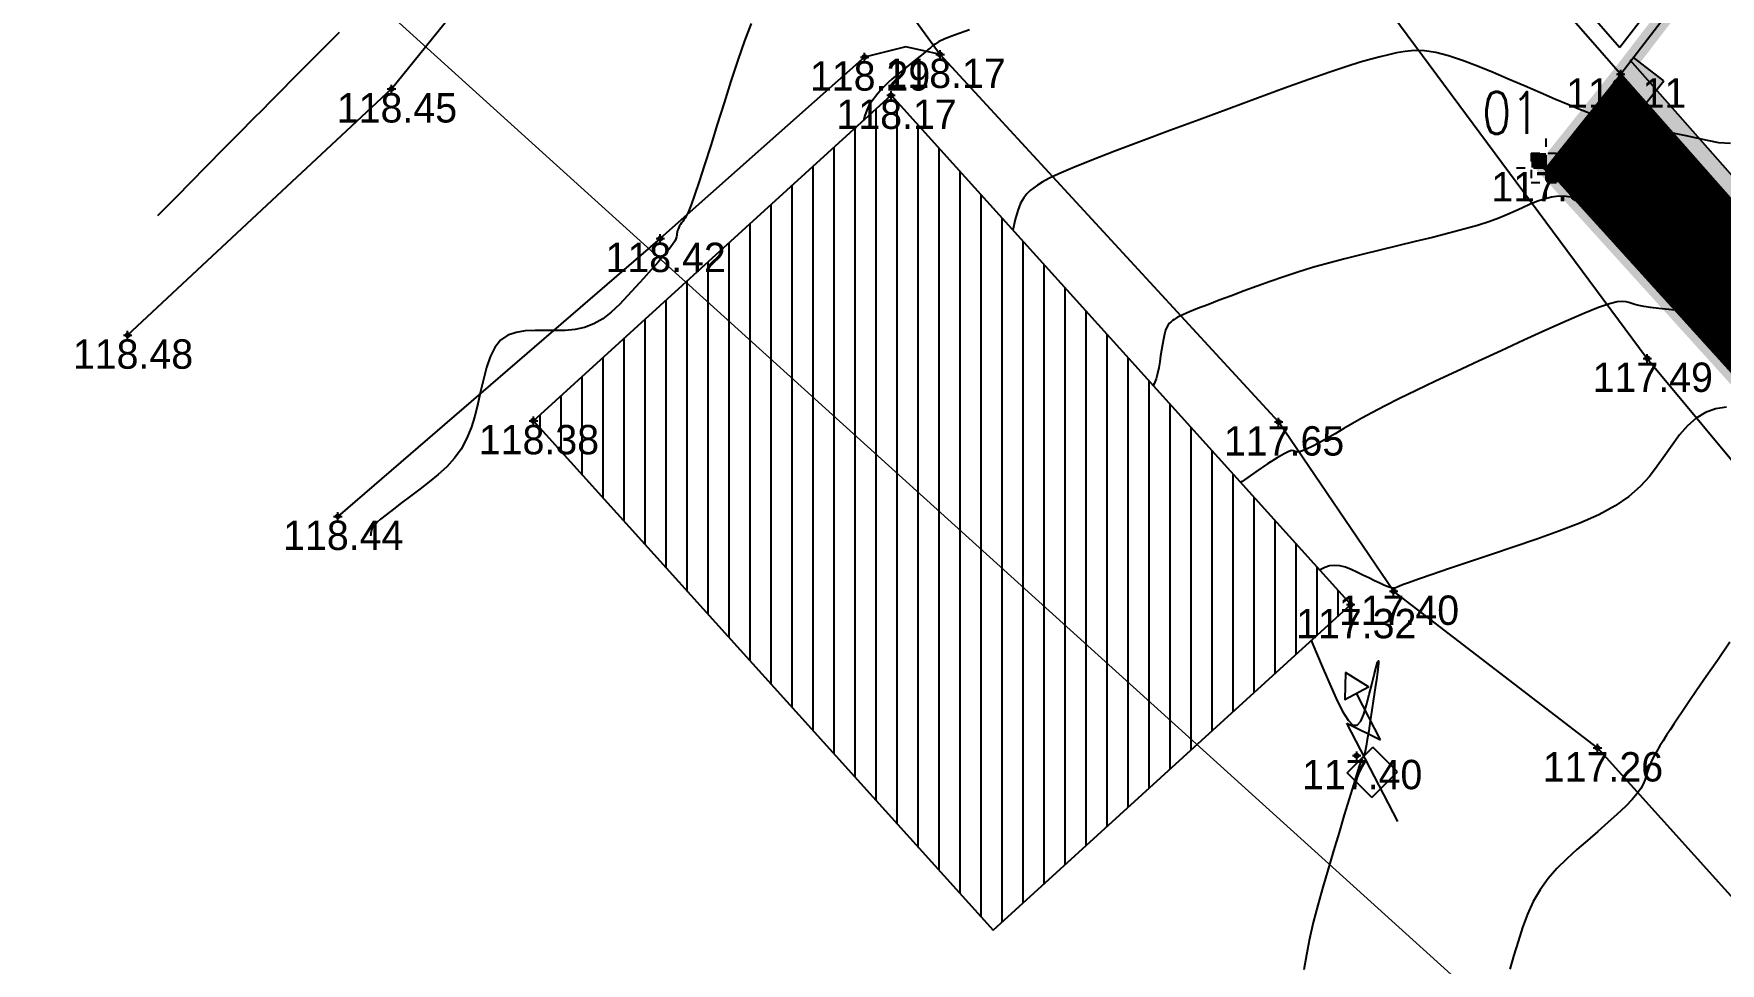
# Model space of a CAD drawing. Extents: x -196763 to -87592, y -65703 to -55832.
# Drawn here: x -87709.58 to -87689.5, y -65461.35 to -65450.28 of the extents above; entities that cross this region are included whole.
import ezdxf
from ezdxf.enums import TextEntityAlignment as Align

# ---------------------------------------------------------------- set-up
doc = ezdxf.new("R2010")
doc.units = 0
doc.header["$MEASUREMENT"] = 0
doc.header["$PDMODE"] = 34
doc.header["$PDSIZE"] = 0.05
doc.linetypes.add('ACAD_ISO04W100', pattern=[30, 24, -3, 0, -3])
doc.linetypes.add('DASHED', pattern=[70, 50, -20])
for name, color, linetype in [('0_coordinates', 1, 'Continuous'), ('0_PROP.corte', 10, 'Continuous'), ('0_PROP.trama', 251, 'Continuous'), ('0_PROPfinal', 4, 'Continuous'), ('CV', 8, 'Continuous'), ('CVD', 6, 'Continuous'), ('LEVTP_BERMA', 6, 'Continuous'), ('LEVTP_EDIF', 3, 'Continuous'), ('LEVTP_ELEC_POSTE_MEDIA_TENSAO', 7, 'Continuous'), ('LEVTP_MURO', 1, 'Continuous'), ('POINTS', 2, 'Continuous'), ('Z', 1, 'Continuous')]:
    doc.layers.add(name, color=color, linetype=linetype)
doc.layers.add('0_folha', color=7, linetype='Continuous', lineweight=9)
doc.layers.add('0_Limites_Terreno', color=30, linetype='DASHED', lineweight=35)
doc.styles.add('coordinates', font='romans', dxfattribs={"width": 0.8})

# ---------------------------------------------------------------- blocks, each defined once
blk = doc.blocks.new('POSTE MEDIA TENSAO')
at = {"layer": 'LEVTP_ELEC_POSTE_MEDIA_TENSAO'}
for p, q in [((-0.092, -0.2904), (0.092, 0.2904)), ((0.092, 0.2904), (0.1581, 0.0939)), ((0.1581, 0.0939), (0.2458, 0.3659))]:
    blk.add_line(p, q, dxfattribs=at)
blk.add_lwpolyline([(0.2852, 0.4925), (0.177, 0.3914), (0.318, 0.348)], close=True, dxfattribs=at)
for points in [[(-0.1, 0.0953), (0.1, 0.0953)], [(-0.1, -0.0953), (-0.1, 0.0953)], [(0.1, -0.0953), (0.1, 0.0953)], [(-0.1, -0.0953), (0.1, -0.0953)]]:
    blk.add_lwpolyline(points, dxfattribs=at)
blk = doc.blocks.new('mk_02')
at = {"linetype": 'ACAD_ISO04W100', "ltscale": 0.001}
for points in [[(-0.25, 0.25), (0, 0.25), (0, 0), (-0.25, 0)], [(0.25, -0.25), (0, -0.25), (0, 0), (0.25, 0)]]:
    blk.add_hatch(color=9, dxfattribs=at).paths.add_polyline_path(points)
for p, q in [((0, -0.5), (0, 0.5)), ((-0.5, 0), (0.5, 0)), ((-0.25, 0.25), (0.25, 0.25)), ((-0.25, 0.25), (-0.25, -0.25)), ((0.25, 0.25), (0.25, -0.25)), ((-0.25, -0.25), (0.25, -0.25))]:
    blk.add_line(p, q, dxfattribs=at)

msp = doc.modelspace()

# ---------------------------------------------------------------- hatches: boundary and pattern name
at = {"layer": '0_PROP.trama'}
h = msp.add_hatch(color=256, dxfattribs=at)
h.dxf.hatch_style = 1
edge = h.paths.add_edge_path()
edge.add_line((-87678.447, -65464.134), (-87678.322, -65463.987))
edge.add_arc((-87569.951, -65353.114), 155.039, 223.89765, 225.65403, ccw=False)
edge.add_line((-87681.669, -65460.614), (-87681.813, -65460.752))
edge.add_arc((-87588.637, -65371.358), 129.124, 223.81345, 225.931)
edge = h.paths.add_edge_path()
edge.add_line((-87676.574, -65465.649), (-87676.71, -65465.791))
edge.add_arc((-87583.97, -65366.948), 135.538, 226.8247, 233.02536)
edge.add_line((-87665.491, -65475.229), (-87665.371, -65475.07))
edge.add_arc((-87583.256, -65366.05), 136.484, 226.86463, 233.01258, ccw=False)
h.paths.add_polyline_path([(-87686.503, -65455.208), (-87686.494, -65455.21), (-87690.564, -65450.597), (-87690.714, -65450.729), (-87686.004, -65456.067), (-87685.908, -65455.881)])
edge = h.paths.add_edge_path()
edge.add_line((-87684.828, -65454.708), (-87684.615, -65454.459))
edge.add_line((-87684.615, -65454.459), (-87684.797, -65454.486))
edge.add_line((-87684.797, -65454.486), (-87685.181, -65454.46))
edge.add_line((-87685.181, -65454.46), (-87685.184, -65454.466))
edge.add_arc((-87685.979, -65456.02), 1.745, 48.7178, 62.892, ccw=False)
at = {"layer": '0_PROPfinal', "linetype": 'Continuous', "transparency": 33554498}
h = msp.add_hatch(dxfattribs=at)
h.set_pattern_fill('ANSI32', color=30, scale=0.047)
h.set_pattern_definition([(2.856958, (-87792.13738, -65566.791985), (-0.0008784769, 0.0176030936), []), (2.856958, (-87792.13122, -65566.79756), (-0.0008784769, 0.0176030936), [])])
h.paths.add_polyline_path([(-87666.894, -65474.203), (-87667.982, -65473.323), (-87668.816, -65472.644), (-87669.669, -65471.953), (-87671.651, -65470.305), (-87672.183, -65469.862), (-87673.65, -65468.576), (-87674.782, -65467.584), (-87676.276, -65466.199), (-87676.718, -65465.799), (-87678.447, -65464.134), (-87680.323, -65462.28), (-87682.579, -65459.948), (-87683.688, -65458.692), (-87685.999, -65456.073), (-87687.904, -65453.914), (-87688.987, -65452.686), (-87690.688, -65450.759), (-87691.578, -65451.874), (-87687.085, -65456.837), (-87685.113, -65459.47), (-87682.126, -65462.883), (-87679.652, -65465.174), (-87677.27, -65467.099), (-87672.38, -65470.618)])
at = {"layer": 'LEVTP_EDIF', "linetype": 'Continuous'}
h = msp.add_hatch(dxfattribs=at)
h.set_pattern_fill('GRAVEL', color=5, scale=0.6)
h.set_pattern_definition([(228.012787504, (204.34875, 202.486176), (-4.799999999983, -5.400000000016), [0.0807216, -7.9914528282]), (184.969740728, (204.294748, 202.426176), (7.199999999998, 0.6000000000234), [0.1385208, -13.7135548567]), (132.51044708, (204.15675, 202.414176), (6.000000000021, -6.59999999998), [0.0976728, -9.6696195577]), (267.273689006, (203.922748, 202.264176), (0.599999999961, 12.000000000002), [0.1261428, -12.488134825]), (292.833654178, (203.916748, 202.138176), (-3.000000000023, 7.19999999999), [0.123693, -12.245623877]), (357.273689006, (203.964748, 202.024176), (-12.000000000002, 0.599999999961), [0.1261428, -12.488134825]), (37.694240467, (204.090748, 202.018176), (-7.7999999999805, -6.0000000000253), [0.1668174, -16.5149091293]), (72.255328375, (204.222748, 202.120176), (4.199999999957, 13.2000000000136), [0.1574928, -15.591792898]), (121.429565615, (204.270748, 202.270176), (-4.800000000025, 7.7999999999844), [0.12657, -12.530443866]), (175.23635831, (204.20475, 202.378176), (6.600000000002, -0.599999999979), [0.1444992, -7.0804575473]), (222.397437798, (204.060748, 202.390176), (-7.1999999999786, -6.6000000000233), [0.1868688, -18.500025003]), (138.814074834, (204.51675, 202.258176), (-4.200000000012, 3.599999999986), [0.0637806, -6.3143068876]), (171.46923439, (204.468748, 202.300176), (7.800000000004, -1.199999999975), [0.1213422, -12.0129068497]), (225, (204.34875, 202.31818), (2e-12, -0.6), [0.0848526, -0.7636755374]), (203.198590514, (204.30675, 202.390176), (2.999999999996, 1.20000000001), [0.0456948, -4.5237690635]), (291.80140949, (204.26475, 202.37218), (-0.6, 1.8), [0.0646218, -3.1664770843]), (30.96375653, (204.28875, 202.31218), (1.8, 1.20000000001), [0.1049574, -3.393613737]), (161.56505118, (204.37875, 202.36618), (1.2, -0.6), [0.0758946, -1.821471996]), (16.389540334, (203.916748, 202.372176), (5.999999999994, 1.80000000002), [0.10632, -10.525707088]), (70.34617594, (204.01875, 202.402176), (-2.39999999998, -6.60000000001), [0.0891966, -8.8304446484]), (293.198590514, (204.37875, 202.486176), (-1.20000000001, 2.999999999996), [0.091389, -4.4780748635]), (343.610459666, (204.414748, 202.402176), (-6.000000000006, 1.799999999981), [0.10632, -10.525707088]), (339.44395478, (203.91675, 202.000176), (-3.000000000004, 1.19999999999), [0.102528, -5.0238742472]), (294.77514057, (204.01275, 201.964176), (-3.000000000021, 6.59999999999), [0.0859068, -8.504785838]), (66.80140949, (204.38475, 201.886176), (1.19999999999, 3.000000000004), [0.091389, -4.4780748635]), (17.354024636, (204.42075, 201.970176), (-7.799999999992, -2.400000000025), [0.1005786, -9.9572541685]), (69.44395478, (204.09075, 201.886176), (-1.19999999999, -3.000000000004), [0.051264, -5.0751382472]), (101.30993247, (204.34875, 201.88618), (-0.60000000001, 2.4), [0.030594, -3.028817708]), (165.96375653, (204.34275, 201.91618), (1.8, -0.6), [0.123693, -2.3501703754]), (186.009005957, (204.222748, 201.946176), (5.999999999998, 0.600000000019), [0.11463, -11.3483539047]), (303.69006753, (204.28875, 202.25818), (-0.6, 1.2), [0.0865332, -2.0767975653]), (353.157226587, (204.336748, 202.186176), (10.200000000004, -1.199999999967), [0.1510764, -14.9565375744]), (60.9453959, (204.48675, 202.168176), (-2.399999999986, -4.200000000008), [0.0617736, -6.1156044846]), (90, (204.51675, 202.2222), (-0.6, 0.6), [0.036, -0.564]), (120.256437164, (204.21075, 201.964176), (2.400000000014, -4.199999999992), [0.0833544, -8.2521119937]), (48.012787504, (204.16875, 202.036176), (4.799999999982, 5.400000000016), [0.1614432, -7.9107312282]), (2e-10, (204.27675, 202.1562), (0.6, 0.6), [0.156, -0.444]), (325.30484647, (204.43275, 202.156176), (6.000000000014, -4.19999999998), [0.0948684, -9.3919645805]), (254.0546041, (204.51075, 202.10218), (-0.59999999999, -2.4), [0.0873612, -4.2807047336]), (207.645975364, (204.486748, 202.018176), (-11.3999999999805, -6.000000000037), [0.142239, -14.0816845094]), (175.42607874, (204.360748, 201.952176), (-7.800000000002, 0.5999999999747), [0.1504794, -14.8974440448])])
h.paths.add_polyline_path([(-87690.988, -65451.855), (-87690.175, -65450.837), (-87690.536, -65450.561), (-87690.688, -65450.759), (-87691.578, -65451.874), (-87687.085, -65456.837), (-87685.113, -65459.47), (-87682.126, -65462.883), (-87679.652, -65465.174), (-87679.346, -65464.843), (-87681.803, -65462.568), (-87684.763, -65459.186), (-87686.738, -65456.55)])
h = msp.add_hatch(dxfattribs=at)
h.set_pattern_fill('ANSI31', color=5, scale=2, angle=45)
h.set_pattern_definition([(90, (134.19676, 148.2944), (-0.25, -8e-13), [])])
h.paths.add_polyline_path([(-87699.374, -65451.011), (-87703.631, -65454.886), (-87698.159, -65460.951), (-87693.902, -65457.076)])
h.paths.add_polyline_path([(-87701.156, -65456.362), (-87695.534, -65456.362), (-87695.534, -65455.508), (-87701.156, -65455.508)], flags=24)

# ---------------------------------------------------------------- linework, layer by layer
at = {"layer": '0_folha'}
msp.add_line((-87632.287, -65516.153), (-87709.58, -65446.208), dxfattribs=at)
at = {"layer": '0_Limites_Terreno', "ltscale": 0.02, "const_width": 0.2, "flags": 128}
msp.add_lwpolyline([(-87647.584, -65452.996), (-87641.315, -65445.379), (-87635.629, -65437.761), (-87634.949, -65436.78), (-87666.061, -65418.638), (-87690.688, -65450.759), (-87691.578, -65451.874), (-87687.085, -65456.837), (-87685.113, -65459.47), (-87682.126, -65462.883), (-87679.652, -65465.174), (-87677.273, -65467.098), (-87672.38, -65470.618), (-87666.894, -65474.203), (-87665.591, -65475.054), (-87664.343, -65474.641), (-87661.971, -65471.926), (-87657.961, -65467.325), (-87653.375, -65460.543)], close=True, dxfattribs=at)
at = {"layer": '0_PROP.corte', "linetype": 'Continuous'}
for points in [[(-87682.433, -65459.82), (-87690.575, -65450.592)], [(-87682.579, -65459.948), (-87690.721, -65450.721)]]:
    msp.add_lwpolyline(points, dxfattribs=at)
at = {"layer": 'CV', "linetype": 'Continuous'}
for points in [[(-87708.102, -65452.441, 0), (-87707.874, -65452.21, 0), (-87707.714, -65452.048, 0), (-87707.52, -65451.852, 0), (-87707.316, -65451.646, 0), (-87707.123, -65451.45, 0), (-87706.962, -65451.288, 0), (-87706.962, -65451.288, 0), (-87706.849, -65451.174, 0), (-87706.769, -65451.093, 0), (-87706.699, -65451.023, 0), (-87706.619, -65450.942, 0), (-87706.506, -65450.827, 0), (-87706.506, -65450.827, 0), (-87706.345, -65450.665, 0), (-87706.149, -65450.468, 0), (-87705.939, -65450.258, 0)], [(-87701.038, -65450.157, 0), (-87701.118, -65450.361, 0), (-87701.199, -65450.592, 0), (-87701.281, -65450.841, 0), (-87701.362, -65451.1, 0), (-87701.362, -65451.1, 0), (-87701.443, -65451.359, 0), (-87701.521, -65451.608, 0), (-87701.594, -65451.838, 0), (-87701.659, -65452.039, 0), (-87701.713, -65452.201, 0), (-87701.713, -65452.201, 0), (-87701.755, -65452.317, 0), (-87701.785, -65452.395, 0), (-87701.808, -65452.444, 0), (-87701.826, -65452.474, 0), (-87701.84, -65452.494, 0), (-87701.84, -65452.494, 0), (-87701.854, -65452.512, 0), (-87701.868, -65452.531, 0), (-87701.881, -65452.549, 0), (-87701.892, -65452.567, 0), (-87701.902, -65452.586, 0), (-87701.902, -65452.586, 0), (-87701.909, -65452.604, 0), (-87701.915, -65452.622, 0), (-87701.919, -65452.641, 0), (-87701.923, -65452.659, 0), (-87701.925, -65452.678, 0), (-87701.925, -65452.678, 0), (-87701.929, -65452.697, 0), (-87701.936, -65452.719, 0), (-87701.95, -65452.749, 0), (-87701.976, -65452.789, 0), (-87702.016, -65452.842, 0), (-87702.016, -65452.842, 0), (-87702.074, -65452.912, 0), (-87702.146, -65452.996, 0), (-87702.23, -65453.09, 0), (-87702.32, -65453.191, 0), (-87702.415, -65453.296, 0), (-87702.415, -65453.296, 0), (-87702.51, -65453.4, 0), (-87702.607, -65453.5, 0), (-87702.705, -65453.592, 0), (-87702.806, -65453.671, 0), (-87702.912, -65453.732, 0), (-87702.912, -65453.732, 0), (-87703.022, -65453.774, 0), (-87703.136, -65453.798, 0), (-87703.253, -65453.81, 0), (-87703.372, -65453.813, 0), (-87703.492, -65453.812, 0), (-87703.492, -65453.812, 0), (-87703.612, -65453.811, 0), (-87703.728, -65453.817, 0), (-87703.838, -65453.834, 0), (-87703.937, -65453.869, 0), (-87704.022, -65453.927, 0), (-87704.022, -65453.927, 0), (-87704.09, -65454.014, 0), (-87704.145, -65454.124, 0), (-87704.189, -65454.253, 0), (-87704.227, -65454.393, 0), (-87704.26, -65454.539, 0), (-87704.26, -65454.539, 0), (-87704.294, -65454.686, 0), (-87704.331, -65454.83, 0), (-87704.374, -65454.969, 0), (-87704.427, -65455.101, 0), (-87704.492, -65455.223, 0), (-87704.492, -65455.223, 0), (-87704.572, -65455.333, 0), (-87704.664, -65455.434, 0), (-87704.765, -65455.526, 0), (-87704.873, -65455.614, 0), (-87704.984, -65455.699, 0), (-87704.984, -65455.699, 0), (-87705.095, -65455.784, 0), (-87705.201, -65455.865, 0), (-87705.299, -65455.94, 0), (-87705.383, -65456.006, 0), (-87705.451, -65456.059, 0), (-87705.451, -65456.059, 0), (-87705.497, -65456.098, 0), (-87705.526, -65456.125, 0), (-87705.543, -65456.142, 0), (-87705.55, -65456.153, 0), (-87705.553, -65456.161, 0), (-87705.553, -65456.161, 0), (-87705.555, -65456.169, 0), (-87705.557, -65456.176, 0), (-87705.559, -65456.184, 0), (-87705.561, -65456.191, 0), (-87705.563, -65456.198, 0), (-87705.563, -65456.198, 0), (-87705.564, -65456.204, 0), (-87705.565, -65456.21, 0), (-87705.566, -65456.216, 0), (-87705.567, -65456.222, 0), (-87705.567, -65456.228, 0), (-87705.567, -65456.228, 0), (-87705.568, -65456.234, 0), (-87705.568, -65456.239, 0), (-87705.569, -65456.244, 0), (-87705.569, -65456.248, 0), (-87705.57, -65456.252, 0), (-87705.57, -65456.252, 0), (-87705.57, -65456.254, 0), (-87705.57, -65456.256, 0), (-87705.57, -65456.256, 0)], [(-87698.442, -65450.232, 0), (-87698.618, -65450.293, 0), (-87698.735, -65450.339, 0), (-87698.808, -65450.373, 0), (-87698.851, -65450.4, 0), (-87698.88, -65450.422, 0), (-87698.88, -65450.422, 0), (-87698.906, -65450.444, 0), (-87698.933, -65450.467, 0), (-87698.962, -65450.49, 0), (-87698.992, -65450.516, 0), (-87699.026, -65450.543, 0), (-87699.026, -65450.543, 0), (-87699.063, -65450.574, 0), (-87699.103, -65450.606, 0), (-87699.145, -65450.64, 0), (-87699.189, -65450.676, 0), (-87699.234, -65450.712, 0), (-87699.234, -65450.712, 0), (-87699.278, -65450.747, 0), (-87699.322, -65450.783, 0), (-87699.364, -65450.819, 0), (-87699.404, -65450.854, 0), (-87699.441, -65450.889, 0), (-87699.441, -65450.889, 0), (-87699.474, -65450.923, 0), (-87699.505, -65450.957, 0), (-87699.533, -65450.99, 0), (-87699.56, -65451.024, 0), (-87699.585, -65451.057, 0), (-87699.585, -65451.057, 0), (-87699.611, -65451.091, 0), (-87699.637, -65451.132, 0), (-87699.664, -65451.188, 0), (-87699.691, -65451.265, 0), (-87699.703, -65451.31, 0)], [(-87689.408, -65452.6, 0), (-87689.607, -65452.562, 0), (-87689.763, -65452.536, 0), (-87689.887, -65452.518, 0), (-87689.989, -65452.507, 0), (-87690.081, -65452.497, 0), (-87690.081, -65452.497, 0), (-87690.171, -65452.489, 0), (-87690.26, -65452.479, 0), (-87690.35, -65452.468, 0), (-87690.44, -65452.454, 0), (-87690.53, -65452.437, 0), (-87690.53, -65452.437, 0), (-87690.62, -65452.415, 0), (-87690.71, -65452.39, 0), (-87690.8, -65452.363, 0), (-87690.889, -65452.334, 0), (-87690.979, -65452.304, 0), (-87690.979, -65452.304, 0), (-87691.069, -65452.275, 0), (-87691.159, -65452.248, 0), (-87691.249, -65452.227, 0), (-87691.338, -65452.214, 0), (-87691.426, -65452.212, 0), (-87691.426, -65452.212, 0), (-87691.514, -65452.223, 0), (-87691.601, -65452.246, 0), (-87691.687, -65452.277, 0), (-87691.773, -65452.313, 0), (-87691.859, -65452.352, 0), (-87691.859, -65452.352, 0), (-87691.946, -65452.392, 0), (-87692.038, -65452.432, 0), (-87692.14, -65452.473, 0), (-87692.257, -65452.516, 0), (-87692.394, -65452.56, 0), (-87692.394, -65452.56, 0), (-87692.555, -65452.606, 0), (-87692.735, -65452.654, 0), (-87692.931, -65452.703, 0), (-87693.136, -65452.753, 0), (-87693.347, -65452.804, 0), (-87693.347, -65452.804, 0), (-87693.558, -65452.855, 0), (-87693.767, -65452.906, 0), (-87693.971, -65452.957, 0), (-87694.168, -65453.009, 0), (-87694.356, -65453.062, 0), (-87694.356, -65453.062, 0), (-87694.533, -65453.116, 0), (-87694.7, -65453.172, 0), (-87694.861, -65453.228, 0), (-87695.016, -65453.284, 0), (-87695.17, -65453.341, 0), (-87695.17, -65453.341, 0), (-87695.322, -65453.398, 0), (-87695.469, -65453.452, 0), (-87695.605, -65453.504, 0), (-87695.725, -65453.55, 0), (-87695.823, -65453.589, 0), (-87695.823, -65453.589, 0), (-87695.895, -65453.62, 0), (-87695.946, -65453.645, 0), (-87695.981, -65453.664, 0), (-87696.005, -65453.679, 0), (-87696.024, -65453.693, 0), (-87696.024, -65453.693, 0), (-87696.042, -65453.707, 0), (-87696.059, -65453.724, 0), (-87696.076, -65453.744, 0), (-87696.092, -65453.772, 0), (-87696.107, -65453.809, 0), (-87696.107, -65453.809, 0), (-87696.12, -65453.856, 0), (-87696.132, -65453.913, 0), (-87696.144, -65453.977, 0), (-87696.155, -65454.045, 0), (-87696.166, -65454.115, 0), (-87696.166, -65454.115, 0), (-87696.176, -65454.185, 0), (-87696.188, -65454.255, 0), (-87696.203, -65454.322, 0), (-87696.22, -65454.386, 0), (-87696.242, -65454.445, 0), (-87696.242, -65454.445, 0), (-87696.255, -65454.468, 0)], [(-87689.377, -65453.639, 0), (-87689.544, -65453.619, 0), (-87689.694, -65453.604, 0), (-87689.694, -65453.604, 0), (-87689.84, -65453.59, 0), (-87689.982, -65453.576, 0), (-87690.114, -65453.563, 0), (-87690.233, -65453.549, 0), (-87690.333, -65453.537, 0), (-87690.333, -65453.537, 0), (-87690.412, -65453.524, 0), (-87690.473, -65453.513, 0), (-87690.52, -65453.502, 0), (-87690.558, -65453.491, 0), (-87690.591, -65453.48, 0), (-87690.591, -65453.48, 0), (-87690.625, -65453.47, 0), (-87690.669, -65453.465, 0), (-87690.732, -65453.472, 0), (-87690.823, -65453.494, 0), (-87690.953, -65453.539, 0), (-87690.953, -65453.539, 0), (-87691.127, -65453.609, 0), (-87691.339, -65453.7, 0), (-87691.581, -65453.808, 0), (-87691.841, -65453.927, 0), (-87692.111, -65454.052, 0), (-87692.111, -65454.052, 0), (-87692.381, -65454.176, 0), (-87692.645, -65454.299, 0), (-87692.895, -65454.416, 0), (-87693.125, -65454.525, 0), (-87693.329, -65454.624, 0), (-87693.329, -65454.624, 0), (-87693.5, -65454.711, 0), (-87693.645, -65454.787, 0), (-87693.77, -65454.856, 0), (-87693.881, -65454.919, 0), (-87693.986, -65454.98, 0), (-87693.986, -65454.98, 0), (-87694.088, -65455.04, 0), (-87694.188, -65455.097, 0), (-87694.28, -65455.149, 0), (-87694.361, -65455.193, 0), (-87694.428, -65455.226, 0), (-87694.428, -65455.226, 0), (-87694.478, -65455.246, 0), (-87694.513, -65455.256, 0), (-87694.538, -65455.258, 0), (-87694.556, -65455.255, 0), (-87694.57, -65455.248, 0), (-87694.57, -65455.248, 0), (-87694.584, -65455.243, 0), (-87694.606, -65455.242, 0), (-87694.641, -65455.253, 0), (-87694.696, -65455.279, 0), (-87694.778, -65455.328, 0), (-87694.778, -65455.328, 0), (-87694.892, -65455.401, 0), (-87695.033, -65455.496, 0), (-87695.194, -65455.608, 0), (-87695.214, -65455.622, 0)], [(-87689.43, -65454.723, 0), (-87689.56, -65454.744, 0), (-87689.681, -65454.787, 0), (-87689.681, -65454.787, 0), (-87689.791, -65454.856, 0), (-87689.892, -65454.947, 0), (-87689.987, -65455.055, 0), (-87690.077, -65455.175, 0), (-87690.164, -65455.3, 0), (-87690.164, -65455.3, 0), (-87690.253, -65455.425, 0), (-87690.348, -65455.549, 0), (-87690.459, -65455.671, 0), (-87690.592, -65455.788, 0), (-87690.754, -65455.9, 0), (-87690.754, -65455.9, 0), (-87690.951, -65456.006, 0), (-87691.177, -65456.106, 0), (-87691.425, -65456.202, 0), (-87691.688, -65456.295, 0), (-87691.958, -65456.387, 0), (-87691.958, -65456.387, 0), (-87692.228, -65456.479, 0), (-87692.488, -65456.567, 0), (-87692.726, -65456.647, 0), (-87692.933, -65456.718, 0), (-87693.097, -65456.774, 0), (-87693.097, -65456.774, 0), (-87693.213, -65456.815, 0), (-87693.287, -65456.841, 0), (-87693.329, -65456.858, 0), (-87693.35, -65456.867, 0), (-87693.361, -65456.873, 0), (-87693.361, -65456.873, 0), (-87693.37, -65456.878, 0), (-87693.382, -65456.881, 0), (-87693.399, -65456.881, 0), (-87693.423, -65456.876, 0), (-87693.457, -65456.865, 0), (-87693.457, -65456.865, 0), (-87693.502, -65456.846, 0), (-87693.558, -65456.821, 0), (-87693.62, -65456.791, 0), (-87693.688, -65456.758, 0), (-87693.758, -65456.723, 0), (-87693.758, -65456.723, 0), (-87693.828, -65456.689, 0), (-87693.898, -65456.657, 0), (-87693.966, -65456.631, 0), (-87694.032, -65456.614, 0), (-87694.095, -65456.608, 0), (-87694.095, -65456.608, 0), (-87694.154, -65456.615, 0), (-87694.211, -65456.634, 0), (-87694.265, -65456.661, 0), (-87694.272, -65456.665, 0)], [(-87694.372, -65457.503, 0), (-87694.31, -65457.655, 0), (-87694.232, -65457.84, 0), (-87694.232, -65457.84, 0), (-87694.153, -65458.023, 0), (-87694.076, -65458.194, 0), (-87694.003, -65458.341, 0), (-87693.935, -65458.45, 0), (-87693.876, -65458.509, 0), (-87693.876, -65458.509, 0), (-87693.825, -65458.511, 0), (-87693.783, -65458.464, 0), (-87693.746, -65458.379, 0), (-87693.713, -65458.269, 0), (-87693.682, -65458.147, 0), (-87693.682, -65458.147, 0), (-87693.652, -65458.025, 0), (-87693.624, -65457.913, 0), (-87693.6, -65457.822, 0), (-87693.582, -65457.762, 0), (-87693.572, -65457.743, 0), (-87693.572, -65457.743, 0), (-87693.572, -65457.772, 0), (-87693.579, -65457.843, 0), (-87693.593, -65457.944, 0), (-87693.611, -65458.067, 0), (-87693.631, -65458.199, 0), (-87693.631, -65458.199, 0), (-87693.651, -65458.333, 0), (-87693.67, -65458.461, 0), (-87693.689, -65458.579, 0), (-87693.705, -65458.681, 0), (-87693.719, -65458.762, 0), (-87693.719, -65458.762, 0), (-87693.73, -65458.819, 0), (-87693.738, -65458.856, 0), (-87693.745, -65458.876, 0), (-87693.751, -65458.886, 0), (-87693.756, -65458.891, 0), (-87693.756, -65458.891, 0), (-87693.761, -65458.897, 0), (-87693.768, -65458.911, 0), (-87693.781, -65458.942, 0), (-87693.801, -65458.999, 0), (-87693.83, -65459.091, 0), (-87693.83, -65459.091, 0), (-87693.871, -65459.222, 0), (-87693.921, -65459.388, 0), (-87693.979, -65459.579, 0), (-87694.042, -65459.788, 0), (-87694.107, -65460.006, 0), (-87694.107, -65460.006, 0), (-87694.172, -65460.224, 0), (-87694.235, -65460.44, 0), (-87694.295, -65460.653, 0), (-87694.348, -65460.859, 0), (-87694.394, -65461.056, 0), (-87694.394, -65461.056, 0), (-87694.431, -65461.244, 0), (-87694.459, -65461.424, 0)], [(-87689.389, -65457.524, 0), (-87689.537, -65457.739, 0), (-87689.671, -65457.932, 0), (-87689.786, -65458.099, 0), (-87689.786, -65458.099, 0), (-87689.878, -65458.233, 0), (-87689.95, -65458.341, 0), (-87690.008, -65458.427, 0), (-87690.057, -65458.5, 0), (-87690.101, -65458.567, 0), (-87690.101, -65458.567, 0), (-87690.143, -65458.632, 0), (-87690.185, -65458.696, 0), (-87690.224, -65458.758, 0), (-87690.26, -65458.819, 0), (-87690.291, -65458.876, 0), (-87690.291, -65458.876, 0), (-87690.317, -65458.929, 0), (-87690.339, -65458.979, 0), (-87690.357, -65459.027, 0), (-87690.372, -65459.073, 0), (-87690.387, -65459.118, 0), (-87690.387, -65459.118, 0), (-87690.402, -65459.164, 0), (-87690.422, -65459.212, 0), (-87690.45, -65459.265, 0), (-87690.492, -65459.326, 0), (-87690.551, -65459.397, 0), (-87690.551, -65459.397, 0), (-87690.631, -65459.479, 0), (-87690.729, -65459.571, 0), (-87690.841, -65459.671, 0), (-87690.961, -65459.776, 0), (-87691.085, -65459.883, 0), (-87691.085, -65459.883, 0), (-87691.21, -65459.991, 0), (-87691.332, -65460.101, 0), (-87691.448, -65460.216, 0), (-87691.554, -65460.338, 0), (-87691.649, -65460.47, 0), (-87691.649, -65460.47, 0), (-87691.729, -65460.612, 0), (-87691.798, -65460.763, 0), (-87691.857, -65460.922, 0), (-87691.91, -65461.085, 0), (-87691.96, -65461.25, 0), (-87691.96, -65461.25, 0), (-87692.01, -65461.416, 0)]]:
    msp.add_polyline3d(points, dxfattribs=at)
at = {"layer": 'CVD', "linetype": 'Continuous'}
msp.add_polyline3d([(-87689.38, -65451.586, 0), (-87689.522, -65451.577, 0), (-87689.654, -65451.551, 0), (-87689.654, -65451.551, 0), (-87689.783, -65451.522, 0), (-87689.909, -65451.494, 0), (-87690.027, -65451.469, 0), (-87690.133, -65451.446, 0), (-87690.223, -65451.428, 0), (-87690.223, -65451.428, 0), (-87690.295, -65451.414, 0), (-87690.352, -65451.405, 0), (-87690.397, -65451.398, 0), (-87690.434, -65451.394, 0), (-87690.467, -65451.391, 0), (-87690.467, -65451.391, 0), (-87690.5, -65451.387, 0), (-87690.533, -65451.384, 0), (-87690.567, -65451.379, 0), (-87690.602, -65451.373, 0), (-87690.639, -65451.366, 0), (-87690.639, -65451.366, 0), (-87690.678, -65451.356, 0), (-87690.719, -65451.344, 0), (-87690.761, -65451.331, 0), (-87690.804, -65451.317, 0), (-87690.847, -65451.303, 0), (-87690.847, -65451.303, 0), (-87690.892, -65451.288, 0), (-87690.942, -65451.27, 0), (-87691.004, -65451.247, 0), (-87691.084, -65451.216, 0), (-87691.187, -65451.174, 0), (-87691.187, -65451.174, 0), (-87691.317, -65451.12, 0), (-87691.472, -65451.055, 0), (-87691.643, -65450.981, 0), (-87691.827, -65450.903, 0), (-87692.016, -65450.822, 0), (-87692.016, -65450.822, 0), (-87692.206, -65450.741, 0), (-87692.392, -65450.664, 0), (-87692.571, -65450.595, 0), (-87692.738, -65450.54, 0), (-87692.891, -65450.5, 0), (-87692.891, -65450.5, 0), (-87693.026, -65450.481, 0), (-87693.146, -65450.478, 0), (-87693.255, -65450.488, 0), (-87693.356, -65450.507, 0), (-87693.453, -65450.529, 0), (-87693.453, -65450.529, 0), (-87693.552, -65450.553, 0), (-87693.661, -65450.581, 0), (-87693.79, -65450.618, 0), (-87693.95, -65450.668, 0), (-87694.152, -65450.735, 0), (-87694.152, -65450.735, 0), (-87694.401, -65450.822, 0), (-87694.691, -65450.927, 0), (-87695.012, -65451.044, 0), (-87695.353, -65451.17, 0), (-87695.705, -65451.301, 0), (-87695.705, -65451.301, 0), (-87696.056, -65451.431, 0), (-87696.395, -65451.558, 0), (-87696.709, -65451.676, 0), (-87696.985, -65451.783, 0), (-87697.211, -65451.873, 0), (-87697.211, -65451.873, 0), (-87697.379, -65451.945, 0), (-87697.497, -65452.001, 0), (-87697.577, -65452.045, 0), (-87697.633, -65452.081, 0), (-87697.676, -65452.114, 0), (-87697.676, -65452.114, 0), (-87697.717, -65452.146, 0), (-87697.757, -65452.183, 0), (-87697.795, -65452.232, 0), (-87697.832, -65452.295, 0), (-87697.867, -65452.381, 0), (-87697.867, -65452.381, 0), (-87697.898, -65452.49, 0), (-87697.925, -65452.616, 0)], dxfattribs=at)
at = {"layer": 'LEVTP_BERMA', "linetype": 'Continuous'}
for p, q in [((-87701.206, -65447.182), (-87698.79, -65450.524)), ((-87705.321, -65450.935), (-87703.283, -65448.407)), ((-87693.737, -65449.606), (-87690.372, -65454.143)), ((-87699.198, -65450.435), (-87699.689, -65450.555)), ((-87698.79, -65450.524), (-87699.198, -65450.435)), ((-87699.689, -65450.555), (-87702.122, -65452.716)), ((-87694.761, -65454.901), (-87698.79, -65450.524)), ((-87708.463, -65453.867), (-87705.321, -65450.935)), ((-87702.122, -65452.716), (-87705.96, -65456.025)), ((-87690.372, -65454.143), (-87685.798, -65459.658)), ((-87693.393, -65456.917), (-87694.761, -65454.901)), ((-87690.965, -65458.782), (-87693.393, -65456.917)), ((-87685.237, -65465.149), (-87690.965, -65458.782))]:
    msp.add_line(p, q, dxfattribs=at)
at = {"layer": 'LEVTP_EDIF', "linetype": 'Continuous'}
for p, q in [((-87703.631, -65454.886), (-87699.374, -65451.011)), ((-87699.374, -65451.011), (-87693.902, -65457.076)), ((-87703.631, -65454.886), (-87698.159, -65460.951)), ((-87698.159, -65460.951), (-87693.902, -65457.076))]:
    msp.add_line(p, q, dxfattribs=at)
at = {"layer": 'LEVTP_MURO', "linetype": 'Continuous'}
for p, q in [((-87666.358, -65418.696), (-87690.698, -65450.443)), ((-87666.061, -65418.638), (-87690.688, -65450.759)), ((-87696.138, -65444.533), (-87690.688, -65450.759)), ((-87695.934, -65444.462), (-87690.698, -65450.443)), ((-87690.175, -65450.837), (-87690.536, -65450.561)), ((-87691.578, -65451.874), (-87690.688, -65450.759)), ((-87690.988, -65451.855), (-87690.175, -65450.837)), ((-87686.738, -65456.55), (-87690.988, -65451.855)), ((-87687.085, -65456.837), (-87691.578, -65451.874))]:
    msp.add_line(p, q, dxfattribs=at)
at = {"layer": 'POINTS'}
for p in [(-87699.689, -65450.555, 118.287), (-87698.79, -65450.524, 118.172), (-87690.688, -65450.759, 118.114), (-87705.321, -65450.935, 118.449), (-87699.374, -65451.011, 118.169), (-87691.578, -65451.874, 117.844), (-87702.122, -65452.716, 118.419), (-87708.463, -65453.867, 118.477), (-87690.372, -65454.143, 117.487), (-87703.631, -65454.886, 118.382), (-87694.761, -65454.901, 117.647), (-87705.96, -65456.025, 118.436), (-87693.393, -65456.917, 117.398), (-87693.902, -65457.076, 117.321), (-87693.831, -65458.874, 117.405), (-87690.965, -65458.782, 117.261)]:
    msp.add_point(p, dxfattribs=at)

# ---------------------------------------------------------------- block references
at = {"layer": '0_coordinates', "linetype": 'Continuous', "xscale": 0.7, "yscale": 0.7, "zscale": 0.7}
msp.add_blockref('mk_02', (-87691.578, -65451.874), dxfattribs=at)
at = {"layer": 'LEVTP_ELEC_POSTE_MEDIA_TENSAO', "xscale": 2.162951431066531, "yscale": 2.162951431066531, "zscale": 2.162951431066531, "rotation": 45.0632012500246}
msp.add_blockref('POSTE MEDIA TENSAO', (-87693.645, -65459.073), dxfattribs=at)

# ---------------------------------------------------------------- texts
at = {"layer": '0_coordinates', "color": 3, "linetype": 'Continuous', "style": 'coordinates', "width": 0.8}
msp.add_text('01', height=0.5, dxfattribs=at).set_placement((-87692.336, -65451.47))
at = {"layer": 'Z'}
for s, p in [(' 118.29', (-87699.689, -65450.955, 118.287)), (' 118.17', (-87698.79, -65450.924, 118.172)), (' 118.11', (-87690.688, -65451.159, 118.114)), (' 118.45', (-87705.321, -65451.335, 118.449)), (' 118.17', (-87699.374, -65451.411, 118.169)), (' 117.84', (-87691.578, -65452.274, 117.844)), (' 118.42', (-87702.122, -65453.116, 118.419)), (' 118.48', (-87708.463, -65454.267, 118.477)), (' 117.49', (-87690.372, -65454.543, 117.487)), (' 118.38', (-87703.631, -65455.286, 118.382)), (' 117.65', (-87694.761, -65455.301, 117.647)), (' 118.44', (-87705.96, -65456.425, 118.436)), (' 117.40', (-87693.393, -65457.317, 117.398)), (' 117.32', (-87693.902, -65457.476, 117.321)), (' 117.26', (-87690.965, -65459.182, 117.261)), (' 117.40', (-87693.831, -65459.274, 117.405))]:
    msp.add_text(s, height=0.35, dxfattribs=at).set_placement(p, align=Align.CENTER)

doc.saveas('drawing.dxf')
